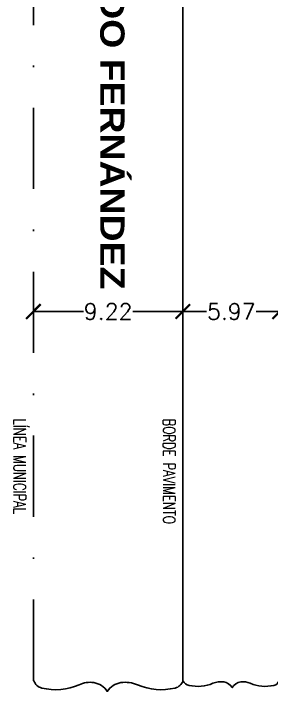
# Model space of a CAD drawing. Extents: x 26 to 214, y -151 to 101.
# Drawn here: x 122.5 to 138.4, y -126.79 to -85.02 of the extents above; entities that cross this region are included whole.
import ezdxf

# ---------------------------------------------------------------- set-up
doc = ezdxf.new("R2010")
doc.units = 0
doc.header["$LTSCALE"] = 10
doc.header["$MEASUREMENT"] = 0
doc.linetypes.add('DASHDOT', pattern=[1, 0.5, -0.25, 0, -0.25])
doc.layers.get('0').update_dxf_attribs({"linetype": 'CONTINUOUS'})
doc.layers.get('DEFPOINTS').update_dxf_attribs({"linetype": 'CONTINUOUS'})
for name, color, linetype in [('112ROJO', 1, 'CONTINUOUS'), ('COTAS', 250, 'CONTINUOUS'), ('EJES', 6, 'DASHDOT')]:
    doc.layers.add(name, color=color, linetype=linetype)
doc.styles.add('COTAS', font='ROMANS.shx')
doc.styles.add('SANSSERIFBOLD', font='sasb____.pfb')
doc.dimstyles.new('COTAS', dxfattribs={"dimtxt": 1, "dimasz": 0.9, "dimexe": 0, "dimexo": 0, "dimgap": 0, "dimtad": 0, "dimzin": 4, "dimdsep": 46, "dimtxsty": 'COTAS', "dimblk": 'ARCHTICK', "dimcen": 0.9, "dimclrd": 256, "dimclre": 7, "dimclrt": 256, "dimaunit": 1, "dimadec": 4, "dimazin": 0, "dimtfac": 1, "dimtmove": 2, "dimatfit": 3, "dimldrblk": 'ARCHTICK', "dimfxl": 0, "dimarcsym": 0})

# ---------------------------------------------------------------- blocks, each defined once
blk = doc.blocks.new('_ArchTick')
at = {"color": 0, "linetype": 'ByBlock', "const_width": 0.15}
blk.add_lwpolyline([(-0.5, -0.5), (0.5, 0.5)], dxfattribs=at)
blk = doc.blocks.new('*D155')
at = {"layer": 'COTAS', "lineweight": -2, "transparency": 16777216}
for p, q in [((132.942, -103.377), (134.404, -103.377)), ((138.912, -103.377), (137.451, -103.377))]:
    blk.add_line(p, q, dxfattribs=at)
at = {"layer": 'DEFPOINTS', "color": 0, "transparency": 16777216}
for p in [(132.942, -103.377), (132.942, -103.377), (138.912, -103.377)]:
    blk.add_point(p, dxfattribs=at)
at = {"layer": 'COTAS', "lineweight": -2, "transparency": 16777216, "xscale": 0.9, "yscale": 0.9, "zscale": 0.9, "rotation": 180}
blk.add_blockref('_ArchTick', (132.942, -103.377), dxfattribs=at)
at = {"layer": 'COTAS', "lineweight": -2, "transparency": 16777216, "xscale": 0.9, "yscale": 0.9, "zscale": 0.9}
blk.add_blockref('_ArchTick', (138.912, -103.377), dxfattribs=at)
at = {"layer": 'COTAS', "transparency": 16777216, "insert": (135.927, -103.377), "char_height": 1, "attachment_point": 5, "style": 'COTAS'}
blk.add_mtext('5.97', dxfattribs=at)
blk = doc.blocks.new('*D156')
at = {"layer": 'COTAS', "lineweight": -2, "transparency": 16777216}
for p, q in [((123.722, -103.377), (126.809, -103.377)), ((132.942, -103.377), (129.856, -103.377))]:
    blk.add_line(p, q, dxfattribs=at)
at = {"layer": 'DEFPOINTS', "color": 0, "transparency": 16777216}
for p in [(123.722, -103.377), (123.722, -103.377), (132.942, -103.377)]:
    blk.add_point(p, dxfattribs=at)
at = {"layer": 'COTAS', "lineweight": -2, "transparency": 16777216, "xscale": 0.9, "yscale": 0.9, "zscale": 0.9, "rotation": 180}
blk.add_blockref('_ArchTick', (123.722, -103.377), dxfattribs=at)
at = {"layer": 'COTAS', "lineweight": -2, "transparency": 16777216, "xscale": 0.9, "yscale": 0.9, "zscale": 0.9}
blk.add_blockref('_ArchTick', (132.942, -103.377), dxfattribs=at)
at = {"layer": 'COTAS', "transparency": 16777216, "insert": (128.332, -103.377), "char_height": 1, "attachment_point": 5, "style": 'COTAS'}
blk.add_mtext('9.22', dxfattribs=at)

msp = doc.modelspace()

# ---------------------------------------------------------------- linework, layer by layer
at = {"layer": '112ROJO'}
for points in [[(123.752, -126.123, 0.262832), (124.238, -126.575, 0.164106), (126.544, -126.376, -0.162363), (127.446, -126.245, -0.224676), (128.278, -126.786, -0.224676), (129.109, -126.245, -0.141047), (130.149, -126.376, 0.164106), (132.456, -126.575, 0.262832), (132.942, -126.123)], [(138.867, -126.123, -0.262832), (138.557, -126.41, -0.164106), (137.089, -126.284, 0.162363), (136.516, -126.201, 0.224676), (135.986, -126.545, 0.224676), (135.457, -126.201, 0.141047), (134.795, -126.284, -0.164106), (133.327, -126.41, -0.231337), (132.942, -126.123)]]:
    msp.add_lwpolyline(points, format="xyb", dxfattribs=at)
at = {"layer": 'COTAS'}
msp.add_line((132.942, -126.123), (132.942, -29.313), dxfattribs=at)
at = {"layer": 'EJES'}
msp.add_line((123.722, -126.123), (123.722, -30.813), dxfattribs=at)

# ---------------------------------------------------------------- texts
for s, height, style, width, p in [('AVENIDA JUAN SEGUNDO FERNÁNDEZ', 1.5, 'SANSSERIFBOLD', 1.1, (127.843, -57.576)), ('LÍNEA MUNICIPAL', 0.75, 'COTAS', 0.7, (122.501, -109.983)), ('BORDE PAVIMENTO ', 0.75, 'COTAS', 0.7, (131.721, -109.983))]:
    msp.add_text(s, height=height, rotation=270, dxfattribs=dict(style=style, width=width)).set_placement(p)

# ---------------------------------------------------------------- dimensions: what is measured, and where the dimension line sits
at = {"layer": 'COTAS'}
for base, p1, p2, picture, middle in [((123.722, -103.377), (132.942, -103.377), (123.722, -103.377), '*D156', (128.332, -103.377)), ((132.942, -103.377), (138.912, -103.377), (132.942, -103.377), '*D155', (135.927, -103.377))]:
    dim = msp.add_linear_dim(base=base, p1=p1, p2=p2, dimstyle='COTAS', dxfattribs=at)
    dim.commit()
    dim.dimension.update_dxf_attribs({"geometry": picture, "text_midpoint": middle})

doc.saveas('drawing.dxf')
